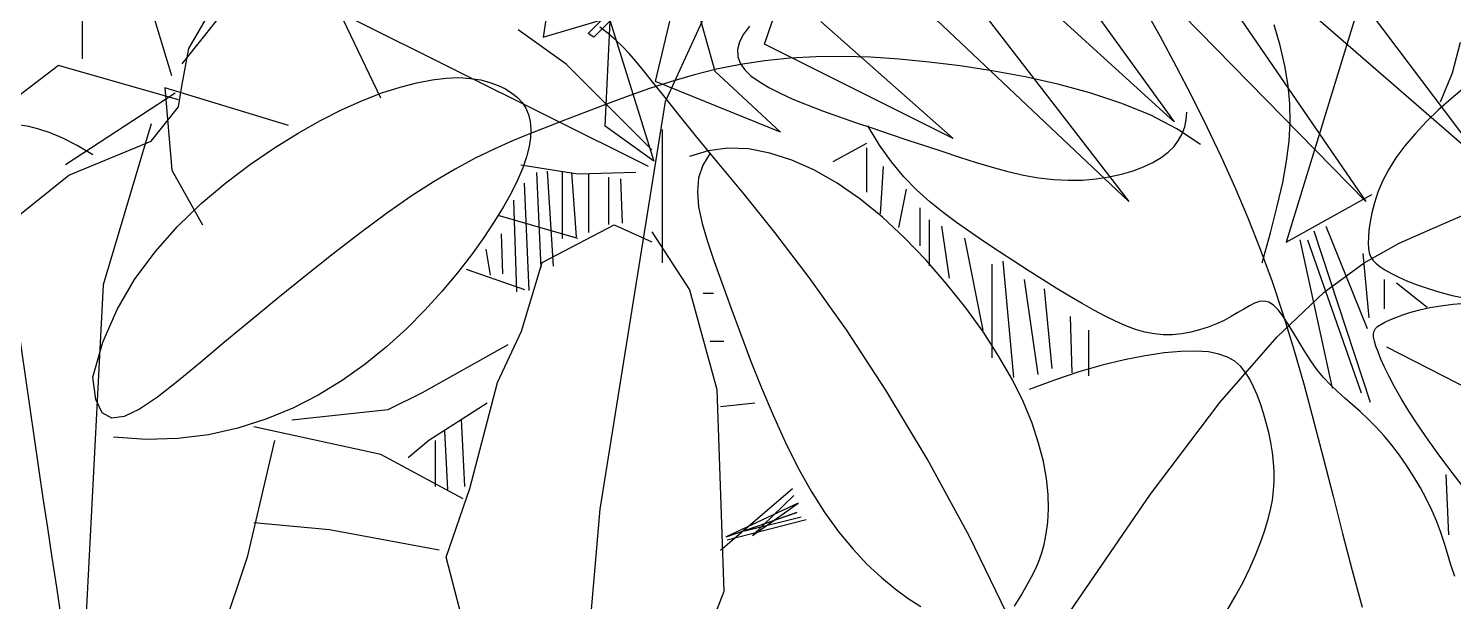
# Model space of a CAD drawing. Header units: metres. Extents: x 10 to 239, y 2 to 253.
# Drawn here: x 88.276 to 92.76, y 57.657 to 59.46 of the extents above; entities that cross this region are included whole.
import ezdxf

# ---------------------------------------------------------------- set-up
doc = ezdxf.new("R2010")
doc.units = ezdxf.units.M
doc.header["$MEASUREMENT"] = 0
doc.layers.add('1', color=7, linetype='Continuous')
doc.layers.add('cot200', color=9, linetype='Continuous')
doc.layers.add('barrera', color=7, linetype='Continuous', lineweight=0, true_color=0x9dbb63)
doc.layers.add('bloques ARBOLES', color=7, linetype='Continuous', true_color=0xb8d897)

# ---------------------------------------------------------------- blocks, each defined once
blk = doc.blocks.new('A$C6F4E7DED')
for p, q in [((700.9, 1991.2), (806.4, 1646.4)), ((1322.7, 1763.5), (1262.8, 1894.6)), ((1719.1, 1807.7), (1676.4, 1881.8)), ((1733.4, 1784.9), (1759.1, 1870.4)), ((926.1, 1844.2), (911.6, 1818.2)), ((1682.1, 1849), (1724.9, 1794.9)), ((811.3, 1810.1), (816.5, 1827.4)), ((1252.9, 1826.3), (1257.8, 1819.7)), ((1336.9, 1709.4), (1582.2, 1831.9)), ((1370.3, 1820), (1377.2, 1825.5)), ((1559.4, 1766.4), (1590.8, 1831.9)), ((1807.6, 1799.1), (1807.6, 1830.5)), ((911.6, 1818.2), (897.9, 1792.7)), ((1257.8, 1819.7), (1261.2, 1813.2)), ((1358.3, 1809.1), (1364.1, 1814.6)), ((1364.1, 1814.6), (1370.3, 1820)), ((1405.4, 1794.6), (1445.3, 1823.1)), ((668, 1787.4), (661.5, 1812.8)), ((807.4, 1793.2), (811.3, 1810.1)), ((1261.2, 1813.2), (1262.8, 1806.9)), ((1262.8, 1806.9), (1262.6, 1801.1)), ((1347.3, 1797.1), (1352.9, 1803.4)), ((1352.9, 1803.4), (1358.3, 1809.1)), ((1724.9, 1776.3), (1719.1, 1807.7)), ((804.8, 1777), (807.4, 1793.2)), ((897.9, 1792.7), (884.9, 1767.6)), ((1050.9, 1789.1), (1077.6, 1793.2)), ((1077.6, 1793.2), (1103.4, 1796.4)), ((1103.4, 1796.4), (1128.2, 1798.8)), ((1128.2, 1798.8), (1152.1, 1800.4)), ((1152.1, 1800.4), (1175.2, 1801)), ((1175.2, 1801), (1197.5, 1800.7)), ((1197.5, 1800.7), (1219, 1799.6)), ((1219, 1799.6), (1240, 1797.5)), ((1240, 1797.5), (1260.4, 1794.4)), ((1256.9, 1790.2), (1251.7, 1785)), ((1260.6, 1795.5), (1256.9, 1790.2)), ((1260.4, 1794.4), (1280.3, 1790.4)), ((1262.6, 1801.1), (1260.6, 1795.5)), ((1280.3, 1790.4), (1299.7, 1785.5)), ((1334.1, 1723.4), (1405.4, 1794.6)), ((1341.1, 1789.4), (1347.3, 1797.1)), ((1727.7, 1764.9), (1827.5, 1793.4)), ((1827.5, 1793.4), (1887.4, 1747.8)), ((678.1, 1763.2), (668, 1787.4)), ((969.6, 1770.8), (996.3, 1778)), ((996.3, 1778), (1023.6, 1784.1)), ((1023.6, 1784.1), (1050.9, 1789.1)), ((1244.9, 1780.1), (1236.8, 1775.2)), ((1251.7, 1785), (1244.9, 1780.1)), ((1299.7, 1785.5), (1318.6, 1780)), ((1318.6, 1780), (1336.9, 1774.1)), ((1324.1, 1768.2), (1333.5, 1780)), ((1333.5, 1780), (1341.1, 1789.4)), ((1468.7, 1779.5), (1461.9, 1777)), ((1476.4, 1781.5), (1468.7, 1779.5)), ((1485, 1782.8), (1476.4, 1781.5)), ((1494.5, 1783.4), (1485, 1782.8)), ((1505.1, 1783), (1494.5, 1783.4)), ((1516.7, 1781.6), (1505.1, 1783)), ((1529.5, 1779.2), (1516.7, 1781.6)), ((1543.4, 1775.6), (1529.5, 1779.2)), ((658.1, 1775.1), (669, 1766.1)), ((803.3, 1761.5), (804.8, 1777)), ((884.9, 1767.6), (872.5, 1742.6)), ((943.8, 1762.3), (969.6, 1770.8)), ((1227.3, 1770.4), (1216.7, 1765.6)), ((1236.8, 1775.2), (1227.3, 1770.4)), ((1312.3, 1753.5), (1324.1, 1768.2)), ((1336.9, 1774.1), (1354.7, 1767.8)), ((1354.7, 1767.8), (1371.8, 1761.4)), ((1445.8, 1766.8), (1442, 1762.6)), ((1450.4, 1770.6), (1445.8, 1766.8)), ((1455.8, 1774), (1450.4, 1770.6)), ((1461.9, 1777), (1455.8, 1774)), ((1558.5, 1770.7), (1543.4, 1775.6)), ((1574.6, 1764.4), (1558.5, 1770.7)), ((1636.4, 1743.6), (1739.1, 1774.9)), ((1727.7, 1759.2), (1724.9, 1776.3)), ((1730.6, 1770.6), (1821.8, 1710.8)), ((1739.1, 1774.9), (1733.4, 1706.5)), ((669, 1766.1), (679.6, 1756.7)), ((679.6, 1756.7), (689.8, 1746.9)), ((803, 1746.1), (803.3, 1761.5)), ((889.5, 1748.4), (889.1, 1754.7)), ((919.6, 1752.4), (943.8, 1762.3)), ((1192.2, 1755.9), (1178.8, 1751)), ((1204.9, 1760.8), (1192.2, 1755.9)), ((1216.7, 1765.6), (1204.9, 1760.8)), ((1376.9, 1424.4), (1322.7, 1763.5)), ((1371.8, 1761.4), (1388.5, 1755)), ((1388.5, 1755), (1404.4, 1748.8)), ((1438.9, 1757.9), (1436.6, 1752.7)), ((1442, 1762.6), (1438.9, 1757.9)), ((1591.7, 1756.8), (1574.6, 1764.4)), ((1609.6, 1747.8), (1591.7, 1756.8)), ((1750.5, 1730.7), (1727.7, 1759.2)), ((689.8, 1746.9), (699.2, 1736.8)), ((803.9, 1730.5), (803, 1746.1)), ((872.5, 1742.6), (860.6, 1717.6)), ((890.8, 1742.4), (889.5, 1748.4)), ((897.4, 1740.9), (919.6, 1752.4)), ((1144.6, 1727.3), (1154.4, 1743.3)), ((1164.7, 1746.1), (1150.3, 1741.3)), ((1178.8, 1751), (1164.7, 1746.1)), ((1297.6, 1735.4), (1312.3, 1753.5)), ((1404.4, 1748.8), (1419.9, 1742.9)), ((1419.9, 1742.9), (1435, 1737)), ((1435.2, 1746.9), (1434.6, 1740.6)), ((1436.6, 1752.7), (1435.2, 1746.9)), ((1628.3, 1737.2), (1609.6, 1747.8)), ((1750.5, 1745), (1790.5, 1611)), ((1843.9, 1740.6), (1852.2, 1742.7)), ((1852.2, 1742.7), (1859.5, 1743.8)), ((699.2, 1736.8), (707.7, 1726.7)), ((877.7, 1727.9), (897.4, 1740.9)), ((892.9, 1736.7), (890.8, 1742.4)), ((895.9, 1731.3), (892.9, 1736.7)), ((899.7, 1726.2), (895.9, 1731.3)), ((1121, 1731.5), (1106.4, 1726.7)), ((1135.7, 1736.4), (1121, 1731.5)), ((1150.3, 1741.3), (1135.7, 1736.4)), ((1279.4, 1713.2), (1297.6, 1735.4)), ((1325.5, 1740.4), (1325.5, 1629.3)), ((1434.6, 1740.6), (1434.9, 1733.6)), ((1434.9, 1733.6), (1436, 1726)), ((1435, 1737), (1450, 1730.8)), ((1450, 1730.8), (1465.2, 1724)), ((1647.8, 1725.1), (1628.3, 1737.2)), ((1819, 1702.2), (1750.5, 1730.7)), ((1812.2, 1727), (1824, 1733)), ((1824, 1733), (1834.5, 1737.4)), ((1834.5, 1737.4), (1843.9, 1740.6)), ((707.7, 1726.7), (715.1, 1716.7)), ((806, 1714), (803.9, 1730.5)), ((904.6, 1721.4), (899.7, 1726.2)), ((910.4, 1717), (904.6, 1721.4)), ((1092.1, 1721.9), (1078.1, 1717.3)), ((1106.4, 1726.7), (1092.1, 1721.9)), ((1134.6, 1713.3), (1144.6, 1727.3)), ((1155.6, 1728.7), (1183.6, 1713.4)), ((1155.6, 1724.9), (1155.6, 1688)), ((1217.5, 1714.8), (1235.8, 1720.7)), ((1235.8, 1720.7), (1253.6, 1724.1)), ((1253.6, 1724.1), (1270.8, 1724.7)), ((1270.8, 1724.7), (1287.2, 1722.6)), ((1285.6, 1720.5), (1291.7, 1710.6)), ((1287.2, 1722.6), (1302.7, 1717.7)), ((1436, 1726), (1438.2, 1717.6)), ((1465.2, 1724), (1481, 1716.4)), ((1667.8, 1711.3), (1647.8, 1725.1)), ((1799, 1719.3), (1812.2, 1727)), ((715.1, 1716.7), (721.3, 1706.8)), ((809.3, 1696.2), (806, 1714)), ((860.6, 1717.6), (849.2, 1692.4)), ((917.2, 1712.9), (910.4, 1717)), ((925, 1709.2), (917.2, 1712.9)), ((933.7, 1705.9), (925, 1709.2)), ((1051, 1708.9), (1037.9, 1705.4)), ((1064.4, 1712.9), (1051, 1708.9)), ((1078.1, 1717.3), (1064.4, 1712.9)), ((1124.3, 1700.9), (1134.6, 1713.3)), ((1141.6, 1709.6), (1144.1, 1670.1)), ((1198.8, 1706.4), (1217.5, 1714.8)), ((1257.3, 1686.4), (1279.4, 1713.2)), ((1291.7, 1710.6), (1295.1, 1700)), ((1395.7, 1703.1), (1442.9, 1710.7)), ((1438.2, 1717.6), (1441.3, 1708.5)), ((1441.3, 1708.5), (1445.4, 1698.6)), ((1481, 1716.4), (1497.6, 1707.4)), ((1497.6, 1707.4), (1515.2, 1697)), ((1688.3, 1695.8), (1667.8, 1711.3)), ((721.3, 1706.8), (726.2, 1697.2)), ((726.2, 1697.2), (730.1, 1688)), ((813.8, 1676.5), (809.3, 1696.2)), ((943.3, 1703), (933.7, 1705.9)), ((953.6, 1700.8), (943.3, 1703)), ((964.5, 1699.2), (953.6, 1700.8)), ((975.9, 1698.2), (964.5, 1699.2)), ((987.7, 1698), (975.9, 1698.2)), ((999.9, 1698.7), (987.7, 1698)), ((1012.3, 1700.1), (999.9, 1698.7)), ((1025, 1702.4), (1012.3, 1700.1)), ((1037.9, 1705.4), (1025, 1702.4)), ((1113.8, 1690), (1124.3, 1700.9)), ((1161.1, 1682.5), (1180, 1695.6)), ((1180, 1695.6), (1198.8, 1706.4)), ((1295.1, 1700), (1296.1, 1688.5)), ((1347.3, 1704.4), (1395.7, 1703.1)), ((1360, 1699.3), (1358.8, 1662.3)), ((1370.2, 1700.5), (1370.2, 1661.1)), ((1386.8, 1703.1), (1386.8, 1654.7)), ((1400.8, 1704.4), (1397, 1650.9)), ((1408.5, 1705.6), (1408.5, 1649.6)), ((1421.2, 1705.6), (1416.1, 1626.7)), ((1430.1, 1704.4), (1426.3, 1625.4)), ((1440.3, 1695.5), (1436.5, 1606.3)), ((1445.4, 1698.6), (1450.7, 1687.9)), ((1515.2, 1697), (1534.2, 1684.7)), ((1708.8, 1678.6), (1688.3, 1695.8)), ((1733.4, 1706.5), (1707.7, 1660.9)), ((1890.3, 1645.2), (1819, 1702.2)), ((730.1, 1688), (733, 1679.2)), ((806.4, 1646.4), (735.1, 1686.3)), ((849.2, 1692.4), (838.3, 1666.9)), ((1102.9, 1680.2), (1113.8, 1690)), ((1122.5, 1690.5), (1128.8, 1658.7)), ((1231.7, 1654.5), (1257.3, 1686.4)), ((1296.1, 1688.5), (1295.1, 1676)), ((1450.7, 1687.9), (1457.2, 1676.4)), ((1534.2, 1684.7), (1554.8, 1670.3)), ((733, 1679.2), (735.1, 1671)), ((819.5, 1654.4), (813.8, 1676.5)), ((1091.8, 1671.3), (1102.9, 1680.2)), ((1111, 1675.2), (1111, 1643.4)), ((1142.2, 1667.2), (1161.1, 1682.5)), ((1295.1, 1676), (1292.2, 1662.2)), ((1449.2, 1681.4), (1446.7, 1605.1)), ((1457.2, 1676.4), (1464.9, 1663.9)), ((1728.6, 1659.5), (1708.8, 1678.6)), ((684.7, 1657.8), (657.1, 1669.8)), ((735.1, 1671), (736.5, 1663.5)), ((736.5, 1663.5), (737.5, 1656.6)), ((773.3, 1659.9), (738.9, 1574.6)), ((838.3, 1666.9), (828, 1640.7)), ((1068.8, 1654.7), (1080.5, 1662.9)), ((1080.5, 1662.9), (1091.8, 1671.3)), ((1093.2, 1659.9), (1086.8, 1616.6)), ((1103.4, 1665), (1103.4, 1626.8)), ((1123.8, 1650.1), (1142.2, 1667.2)), ((1292.2, 1662.2), (1287.8, 1647.2)), ((1365.5, 1660.9), (1334.1, 1646.7)), ((1425.4, 1629.6), (1365.5, 1660.9)), ((1395.7, 1649.6), (1462, 1668.7)), ((1464.9, 1663.9), (1473.9, 1650.5)), ((1554.8, 1670.3), (1576.5, 1654.2)), ((1747.3, 1638.5), (1728.6, 1659.5)), ((712.3, 1645.6), (684.7, 1657.8)), ((783.5, 1656.1), (736.4, 1513.5)), ((737.5, 1656.6), (738, 1650.7)), ((738, 1650.7), (738.2, 1645.6)), ((788.6, 1648.5), (744, 1521.2)), ((795, 1648.5), (768.2, 1525)), ((826.4, 1629.3), (819.5, 1654.4)), ((1057, 1646.6), (1068.8, 1654.7)), ((1074, 1649.8), (1058.8, 1573.4)), ((1105.9, 1631.6), (1123.8, 1650.1)), ((1203.2, 1617.1), (1231.7, 1654.5)), ((1334.1, 1655.2), (1302.7, 1606.8)), ((1459.4, 1653.4), (1458.2, 1620.3)), ((1473.9, 1650.5), (1484.1, 1636.1)), ((1576.5, 1654.2), (1599.1, 1636.8)), ((741.6, 1629.4), (712.3, 1645.6)), ((737.4, 1637.6), (736.2, 1634.5)), ((738, 1641.3), (737.4, 1637.6)), ((742.7, 1637), (737.6, 1583.5)), ((738.2, 1645.6), (738, 1641.3)), ((828, 1640.7), (818.1, 1613.9)), ((1032.9, 1630.6), (1044.9, 1638.6)), ((1044.9, 1638.6), (1057, 1646.6)), ((1287.8, 1647.2), (1282.2, 1630.5)), ((1472.2, 1640.7), (1468.4, 1619.1)), ((1484.1, 1636.1), (1495.7, 1621.1)), ((1599.1, 1636.8), (1622.1, 1618.6)), ((1764.3, 1615.6), (1747.3, 1638.5)), ((728.5, 1626.3), (724.2, 1623.6)), ((731.9, 1629), (728.5, 1626.3)), ((734.4, 1631.6), (731.9, 1629)), ((736.2, 1634.5), (734.4, 1631.6)), ((774.8, 1604.9), (741.6, 1629.4)), ((1020.9, 1622.9), (1032.9, 1630.6)), ((1042.2, 1630.7), (1033.3, 1533.9)), ((1051.1, 1628.1), (1051.1, 1550.4)), ((1088.9, 1612), (1105.9, 1631.6)), ((1282.2, 1630.5), (1275.6, 1612.2)), ((1442.5, 1572.6), (1425.4, 1629.6)), ((714.7, 1612.8), (689.2, 1592.5)), ((705.4, 1614.2), (697.3, 1611)), ((712.6, 1617.5), (705.4, 1614.2)), ((718.9, 1620.6), (712.6, 1617.5)), ((724.2, 1623.6), (718.9, 1620.6)), ((724.9, 1615.4), (724.9, 1591.2)), ((818.1, 1613.9), (808.8, 1586.1)), ((997.6, 1608.4), (1009.1, 1615.5)), ((1009.1, 1615.5), (1020.9, 1622.9)), ((1024.4, 1615.4), (1012.9, 1536.4)), ((1172.2, 1573.6), (1203.2, 1617.1)), ((1275.6, 1612.2), (1268.3, 1592.1)), ((1439.6, 1606.8), (1488.1, 1623.9)), ((1495.7, 1621.1), (1508.6, 1605.6)), ((1622.1, 1618.6), (1645.1, 1600)), ((1778.9, 1590.6), (1764.3, 1615.6)), ((668.2, 1602.2), (657.2, 1599.9)), ((678.7, 1604.9), (668.2, 1602.2)), ((688.3, 1607.9), (678.7, 1604.9)), ((697.3, 1611), (688.3, 1607.9)), ((814, 1567.7), (774.8, 1604.9)), ((976.1, 1595.6), (986.6, 1601.7)), ((986.6, 1601.7), (997.6, 1608.4)), ((1007.8, 1607.7), (1001.4, 1541.5)), ((1072.9, 1591.9), (1088.9, 1612)), ((1302.7, 1606.8), (1279.9, 1524.1)), ((1282.8, 1603.7), (1291.3, 1603.7)), ((1508.6, 1605.6), (1522.8, 1590)), ((1790.5, 1611), (1804.7, 1337.5)), ((667.7, 1594.9), (656.9, 1595.7)), ((677.7, 1593.7), (667.7, 1594.9)), ((686.9, 1592.2), (677.7, 1593.7)), ((695.2, 1590.3), (686.9, 1592.2)), ((702.7, 1588.3), (695.2, 1590.3)), ((808.8, 1584.8), (812.9, 1590.1)), ((812.9, 1590.1), (816.9, 1594.2)), ((816.9, 1594.2), (820.8, 1596.5)), ((820.8, 1596.5), (824.6, 1597.5)), ((824.6, 1597.5), (828.6, 1597.2)), ((828.6, 1597.2), (832.7, 1595.8)), ((832.7, 1595.8), (837, 1593.7)), ((837, 1593.7), (841.6, 1590.9)), ((841.6, 1590.9), (846.6, 1587.9)), ((957, 1585), (966.3, 1590)), ((966.3, 1590), (976.1, 1595.6)), ((1058.3, 1571.6), (1072.9, 1591.9)), ((1268.3, 1592.1), (1260.4, 1570.6)), ((1522.8, 1590), (1538.2, 1574.5)), ((1645.1, 1600), (1667.6, 1581.5)), ((1790.7, 1563.4), (1778.9, 1590.6)), ((709.3, 1586.1), (702.7, 1588.3)), ((715.2, 1584), (709.3, 1586.1)), ((720.2, 1581.9), (715.2, 1584)), ((724.4, 1579.9), (720.2, 1581.9)), ((727.7, 1578.1), (724.4, 1579.9)), ((730.3, 1576.4), (727.7, 1578.1)), ((808.8, 1586.1), (799.9, 1557.2)), ((800.2, 1571.1), (804.6, 1578.3)), ((804.6, 1578.3), (808.8, 1584.8)), ((846.6, 1587.9), (852.1, 1584.7)), ((852.1, 1584.7), (858, 1581.5)), ((858, 1581.5), (864.4, 1578.5)), ((864.4, 1578.5), (871.3, 1575.8)), ((931.8, 1574), (939.9, 1577)), ((939.9, 1577), (948.3, 1580.7)), ((948.3, 1580.7), (957, 1585)), ((986.1, 1584.8), (984.8, 1537.7)), ((1667.6, 1581.5), (1689.3, 1563.5)), ((732.2, 1574.6), (730.3, 1576.4)), ((733.3, 1572.6), (732.2, 1574.6)), ((733, 1564.2), (733.7, 1567.6)), ((733.8, 1570.3), (733.3, 1572.6)), ((733.7, 1567.6), (733.8, 1570.3)), ((795.7, 1563.3), (800.2, 1571.1)), ((861.5, 1513.2), (814, 1567.7)), ((871.3, 1575.8), (878.4, 1573.5)), ((878.4, 1573.5), (885.8, 1571.6)), ((885.8, 1571.6), (893.3, 1570.2)), ((893.3, 1570.2), (901, 1569.5)), ((901, 1569.5), (908.6, 1569.5)), ((908.6, 1569.5), (916.3, 1570.2)), ((916.3, 1570.2), (924, 1571.7)), ((924, 1571.7), (931.8, 1574)), ((970.8, 1573.4), (970.8, 1535.2)), ((1045.3, 1551.4), (1058.3, 1571.6)), ((1139.3, 1523.5), (1172.2, 1573.6)), ((1260.4, 1570.6), (1251.9, 1548.2)), ((1462.4, 1529.8), (1442.5, 1572.6)), ((1538.2, 1574.5), (1554.8, 1559.4)), ((723, 1559.4), (632.3, 1513)), ((727.6, 1549.3), (730, 1555.2)), ((730, 1555.2), (731.7, 1560.1)), ((731.7, 1560.1), (733, 1564.2)), ((786, 1547.7), (790.9, 1555.5)), ((790.9, 1555.5), (795.7, 1563.3)), ((799.9, 1557.2), (791.5, 1527.5)), ((855.1, 1550.8), (862.3, 1553.4)), ((862.3, 1553.4), (871.1, 1555.2)), ((871.1, 1555.2), (881.5, 1555.9)), ((881.5, 1555.9), (893.9, 1555.7)), ((893.9, 1555.7), (908, 1554.4)), ((908, 1554.4), (923.8, 1552.1)), ((1274.2, 1563.8), (1285.6, 1563.8)), ((1453.9, 1561.2), (1525.2, 1521.3)), ((1554.8, 1559.4), (1572.6, 1545)), ((1689.3, 1563.5), (1709.6, 1546.5)), ((1799, 1534.1), (1790.7, 1563.4)), ((720.8, 1534.8), (724.6, 1542.5)), ((724.6, 1542.5), (727.6, 1549.3)), ((780.8, 1540.5), (786, 1547.7)), ((840.2, 1538.2), (844.2, 1543.2)), ((844.2, 1543.2), (849.1, 1547.4)), ((849.1, 1547.4), (855.1, 1550.8)), ((923.8, 1552.1), (941, 1548.7)), ((941, 1548.7), (959.4, 1544.2)), ((959.4, 1544.2), (978.9, 1538.6)), ((1034.1, 1531.9), (1045.3, 1551.4)), ((1251.9, 1548.2), (1242.8, 1525.4)), ((1572.6, 1545), (1591.5, 1531.5)), ((1709.6, 1546.5), (1728.4, 1530.9)), ((716.3, 1526.2), (720.8, 1534.8)), ((769.6, 1527.8), (775.3, 1533.9)), ((775.3, 1533.9), (780.8, 1540.5)), ((833.5, 1526.2), (836.7, 1532.5)), ((836.7, 1532.5), (840.2, 1538.2)), ((978.9, 1538.6), (999.2, 1531.8)), ((999.2, 1531.8), (1020.3, 1523.9)), ((1025, 1513.4), (1034.1, 1531.9)), ((1485.3, 1441.5), (1462.4, 1529.8)), ((1591.5, 1531.5), (1611.6, 1519.2)), ((1728.4, 1530.9), (1745.3, 1517.7)), ((1796.5, 1515.7), (1799, 1534.1)), ((710.8, 1516.6), (716.3, 1526.2)), ((757.5, 1516.7), (763.6, 1522.2)), ((763.6, 1522.2), (769.6, 1527.8)), ((791.5, 1527.5), (783.3, 1497.1)), ((827.8, 1512), (830.6, 1519.4)), ((830.6, 1519.4), (833.5, 1526.2)), ((1105, 1466.4), (1139.3, 1523.5)), ((1242.8, 1525.4), (1233.2, 1502.6)), ((1279.9, 1524.1), (1274.2, 1356)), ((1525.2, 1521.3), (1553.7, 1507)), ((1611.6, 1519.2), (1632.8, 1508.4)), ((1745.3, 1517.7), (1760.1, 1507.6)), ((696.9, 1494.5), (704.4, 1506)), ((704.4, 1506), (710.8, 1516.6)), ((738.4, 1499.6), (744.9, 1505.6)), ((744.9, 1505.6), (751.2, 1511.3)), ((751.2, 1511.3), (757.5, 1516.7)), ((825.2, 1504.3), (827.8, 1512)), ((919.2, 1437), (861.5, 1513.2)), ((1017.8, 1495.9), (1025, 1513.4)), ((1248.5, 1512.5), (1277, 1509.6)), ((1471, 1512.7), (1519.5, 1481.4)), ((1553.7, 1507), (1633.6, 1498.5)), ((1632.8, 1508.4), (1655.1, 1499.2)), ((1760.1, 1507.6), (1772.9, 1501.5)), ((1791.2, 1504.6), (1796.5, 1515.7)), ((688.3, 1482), (696.9, 1494.5)), ((731.8, 1493), (738.4, 1499.6)), ((783.3, 1497.1), (775.3, 1466.3)), ((820.8, 1488.1), (822.9, 1496.3)), ((822.9, 1496.3), (825.2, 1504.3)), ((1012.3, 1479.4), (1017.8, 1495.9)), ((1233.2, 1502.6), (1223.1, 1480.3)), ((1492.6, 1499.4), (1490, 1443.3)), ((1655.1, 1499.2), (1678.4, 1491.7)), ((1772.9, 1501.5), (1783.3, 1500.2)), ((1783.3, 1500.2), (1791.2, 1504.6)), ((678.7, 1468.6), (688.3, 1482)), ((718.6, 1477.7), (725.2, 1485.7)), ((725.2, 1485.7), (731.8, 1493)), ((819.1, 1479.9), (820.8, 1488.1)), ((1506.6, 1489.2), (1504, 1440.8)), ((1559.4, 1470), (1665, 1492.8)), ((1678.4, 1491.7), (1702.8, 1486.3)), ((1702.8, 1486.3), (1728.2, 1483.2)), ((1728.2, 1483.2), (1754.6, 1482.4)), ((1754.6, 1482.4), (1781.9, 1484.2)), ((712.2, 1469.3), (718.6, 1477.7)), ((816.9, 1463.5), (817.8, 1471.6)), ((817.8, 1471.6), (819.1, 1479.9)), ((1008.3, 1464.1), (1012.3, 1479.4)), ((1223.1, 1480.3), (1212.5, 1459.1)), ((1491, 1432.9), (1559.4, 1470)), ((1514.2, 1481.5), (1514.2, 1443.3)), ((1519.5, 1481.4), (1536.6, 1467.1)), ((1647.8, 1481.4), (1670.7, 1384.5)), ((668.2, 1454.8), (678.7, 1468.6)), ((700.1, 1451.3), (706, 1460.4)), ((706, 1460.4), (712.2, 1469.3)), ((775.3, 1466.3), (767.4, 1435.2)), ((816.4, 1455.6), (816.9, 1463.5)), ((1005.8, 1449.8), (1008.3, 1464.1)), ((1069.9, 1401.7), (1105, 1466.4)), ((1212.5, 1459.1), (1201.5, 1439.3)), ((657.1, 1440.5), (668.2, 1454.8)), ((673.7, 1453.2), (671.5, 1403.1)), ((694.6, 1442.1), (700.1, 1451.3)), ((816.4, 1447.8), (816.4, 1455.6)), ((816.9, 1440), (816.4, 1447.8)), ((1004.4, 1436.6), (1005.8, 1449.8)), ((689.6, 1432.8), (694.6, 1442.1)), ((767.4, 1435.2), (759.5, 1404.1)), ((817.9, 1432), (816.9, 1440)), ((989.5, 1334.7), (919.2, 1437)), ((1004.1, 1424.6), (1004.4, 1436.6)), ((1201.5, 1439.3), (1190.1, 1421.4)), ((1216, 1435.7), (1250.4, 1402.6)), ((1217.1, 1441.2), (1277, 1389.9)), ((1505.2, 1384.5), (1485.3, 1441.5)), ((681.4, 1414.6), (685.2, 1423.6)), ((685.2, 1423.6), (689.6, 1432.8)), ((819.5, 1423.8), (817.9, 1432)), ((821.6, 1415.2), (819.5, 1423.8)), ((1004.7, 1413.7), (1004.1, 1424.6)), ((1250.4, 1402.6), (1212.2, 1429.3)), ((1212.2, 1429.3), (1272.1, 1401.3)), ((1399.7, 1162.2), (1376.9, 1424.4)), ((678.1, 1405.7), (681.4, 1414.6)), ((824.4, 1406.2), (821.6, 1415.2)), ((1005.9, 1403.9), (1004.7, 1413.7)), ((1190.1, 1421.4), (1178.4, 1405.3)), ((1205.7, 1415.6), (1271.3, 1398.5)), ((1256.8, 1406.4), (1209.7, 1417.9)), ((1272.1, 1401.3), (1213.5, 1421.7)), ((1213.5, 1421.7), (1256.8, 1406.4)), ((1602.2, 1407.3), (1665, 1413)), ((675.1, 1396.8), (678.1, 1405.7)), ((759.5, 1404.1), (751.4, 1373.3)), ((827.8, 1396.6), (824.4, 1406.2)), ((1007.6, 1395.1), (1005.9, 1403.9)), ((1034.6, 1328.9), (1069.9, 1401.7)), ((1178.4, 1405.3), (1166.6, 1391.1)), ((1510.9, 1390.2), (1602.2, 1407.3)), ((669.3, 1378.2), (672.2, 1387.6)), ((672.2, 1387.6), (675.1, 1396.8)), ((831.9, 1386.2), (827.8, 1396.6)), ((1009.9, 1387.3), (1007.6, 1395.1)), ((1012.4, 1380.3), (1009.9, 1387.3)), ((1166.6, 1391.1), (1154.8, 1378.5)), ((666.2, 1368.3), (669.3, 1378.2)), ((836.7, 1375.3), (831.9, 1386.2)), ((842.3, 1363.7), (836.7, 1375.3)), ((1015.3, 1373.9), (1012.4, 1380.3)), ((1154.8, 1378.5), (1143.1, 1367.5)), ((1488.1, 1318.9), (1505.2, 1384.5)), ((1670.7, 1384.5), (1713.4, 1256.2)), ((751.4, 1373.3), (743.2, 1342.9)), ((848.7, 1351.7), (842.3, 1363.7)), ((1018.2, 1368.1), (1015.3, 1373.9)), ((1021.2, 1362.7), (1018.2, 1368.1)), ((1143.1, 1367.5), (1131.7, 1358.1)), ((856, 1339.3), (848.7, 1351.7)), ((1024.1, 1357.6), (1021.2, 1362.7)), ((1026.9, 1352.7), (1024.1, 1357.6)), ((1029.6, 1348.1), (1026.9, 1352.7)), ((1131.7, 1358.1), (1120.7, 1350)), ((1274.2, 1356), (1314.1, 1253.4)), ((1032.4, 1343.7), (1029.6, 1348.1)), ((1120.7, 1350), (1110.2, 1343.4))]:
    blk.add_line(p, q)
blk = doc.blocks.new('A$C16B70096')
for p, q in [((1915.5, 313.5), (1854, 491)), ((1577.5, 167.5), (1849.5, 425)), ((1776, 425), (1577.5, 167.5)), ((1966, 429), (2073.5, 320)), ((2079, 323.5), (1971.5, 432.5)), ((1531.5, 421), (1357.5, 167.5)), ((1400, 404.5), (1248, 203)), ((1357.5, 167.5), (1594, 409)), ((1535.5, 241.5), (1718.5, 408.5)), ((1248, 203), (1469.5, 395.5)), ((1642.5, 390), (1535.5, 241.5)), ((1990, 391), (1961.5, 288.5)), ((2016.5, 279), (1990, 391)), ((2113.5, 368), (2120.5, 320)), ((1863, 334.5), (1740.5, 226)), ((2058.5, 335), (2018, 205)), ((2063, 237.5), (2058.5, 335)), ((2120.5, 320), (2067.5, 336)), ((2073.5, 320), (2079, 323.5)), ((1740.5, 226), (1915.5, 313.5)), ((1961.5, 288.5), (1900.5, 232)), ((1900.5, 232), (2016.5, 279)), ((2018, 205), (2063, 237.5))]:
    blk.add_line(p, q)
blk = doc.blocks.new('asddsd')
at = {"layer": 'bloques ARBOLES'}
for name, p, xscale, yscale, zscale in [('A$C16B70096', (78.4615, 49.0448, 1.2423), -0.003392618244440136, 0.003392618244440136, 0.003392618244440136), ('A$C6F4E7DED', (76.6553, 43.2571, 1.2423), -0.00378276582045174, 0.00378276582045174, 0.00378276582045174)]:
    blk.add_blockref(name, p, dxfattribs=dict(at, xscale=xscale, yscale=yscale, zscale=zscale))

msp = doc.modelspace()

# ---------------------------------------------------------------- linework, layer by layer
at = {"layer": 'barrera'}
for points, knots in [([(75.73942, 62.39456), (75.90592, 56.61362), (75.56894, 49.9644), (78.41125, 43.31829), (87.62299, 43.14607), (90.20739, 40.93833), (88.83191, 38.80337)], [0, 0, 0, 0, 0.8755826, 1.8755826, 2.8755826, 3.8755826, 3.8755826, 3.8755826, 3.8755826]), ([(90.10427, 41.59228), (90.10054, 41.59937), (90.09678, 41.60643), (89.93855, 41.90036), (89.73541, 42.14874), (89.27878, 42.57262), (89.02506, 42.74985), (88.48436, 43.0573), (88.19676, 43.18766), (87.20305, 43.56395), (86.43212, 43.73837), (84.84876, 44.02664), (84.03139, 44.144), (82.45549, 44.42871), (81.69779, 44.59674), (80.66832, 44.95301), (80.33, 45.09921), (79.68813, 45.4578), (79.38702, 45.6827), (78.8384, 46.20972), (78.59273, 46.51117), (77.90446, 47.57909), (77.55097, 48.49254), (77.19274, 50.0933), (77.10216, 50.6537), (76.96957, 51.84367), (76.9266, 52.47857), (76.82933, 54.75548), (76.8268, 56.67551), (76.7317, 60.20424), (76.69679, 61.24634), (76.64589, 62.39456)], [5.0005813, 5.0005813, 5.0005813, 5.0005813, 5.0039387, 5.0039387, 5.1407367, 5.1407367, 5.2775346, 5.2775346, 5.4143326, 5.4143326, 5.7278842, 5.7278842, 6.0414357, 6.0414357, 6.3549873, 6.3549873, 6.5302849, 6.5302849, 6.7323037, 6.7323037, 6.9343224, 6.9343224, 7.3625573, 7.3625573, 7.5707002, 7.5707002, 7.7788431, 7.7788431, 8.242433, 8.242433, 8.4137974, 8.4137974, 8.4137974, 8.4137974])]:
    msp.add_open_spline(points, degree=3, knots=knots, dxfattribs=at)
at = {"layer": 'cot200'}
msp.add_open_spline([(105.215, 34.10371), (103.29078, 34.12742), (101.5175, 34.52126), (99.89572, 35.28658), (99.01349, 35.70291), (98.17608, 36.22917), (97.3836, 36.86557), (94.26818, 39.36743), (91.84697, 43.57158), (90.12537, 49.4912), (89.99638, 49.9347), (89.87133, 50.38782), (89.75033, 50.85097), (88.88037, 54.18111), (88.22034, 58.02966), (87.76942, 62.39456)], degree=3, knots=[2.7323709, 2.7323709, 2.7323709, 2.7323709, 2.9382831, 2.9382831, 2.9382831, 3.0502975, 3.0502975, 3.0502975, 3.4906512, 3.4906512, 3.4906512, 3.5236424, 3.5236424, 3.5236424, 3.7608538, 3.7608538, 3.7608538, 3.7608538], dxfattribs=at)

# ---------------------------------------------------------------- block references
at = {"layer": '1', "lineweight": 0}
msp.add_blockref('asddsd', (18.62841, 9.30206), dxfattribs=at)

doc.saveas('drawing.dxf')
